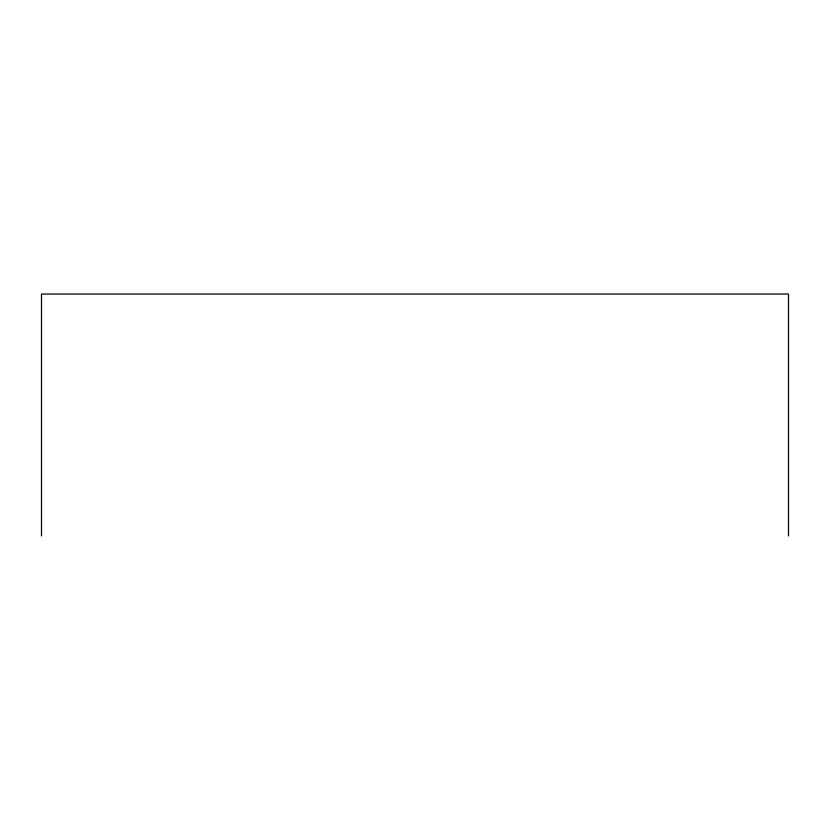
<?xml version="1.0" encoding="UTF-8"?>
<svg xmlns="http://www.w3.org/2000/svg" width="830" height="830" viewBox="0 0 830 830"><rect width="100%" height="100%" fill="white"/><g stroke="black" fill="none" stroke-linecap="round" stroke-linejoin="round"><path stroke-width="1.25" d="M788.5 535.952L788.5 294.048L41.5 294.048L41.5 535.952"/></g></svg>
